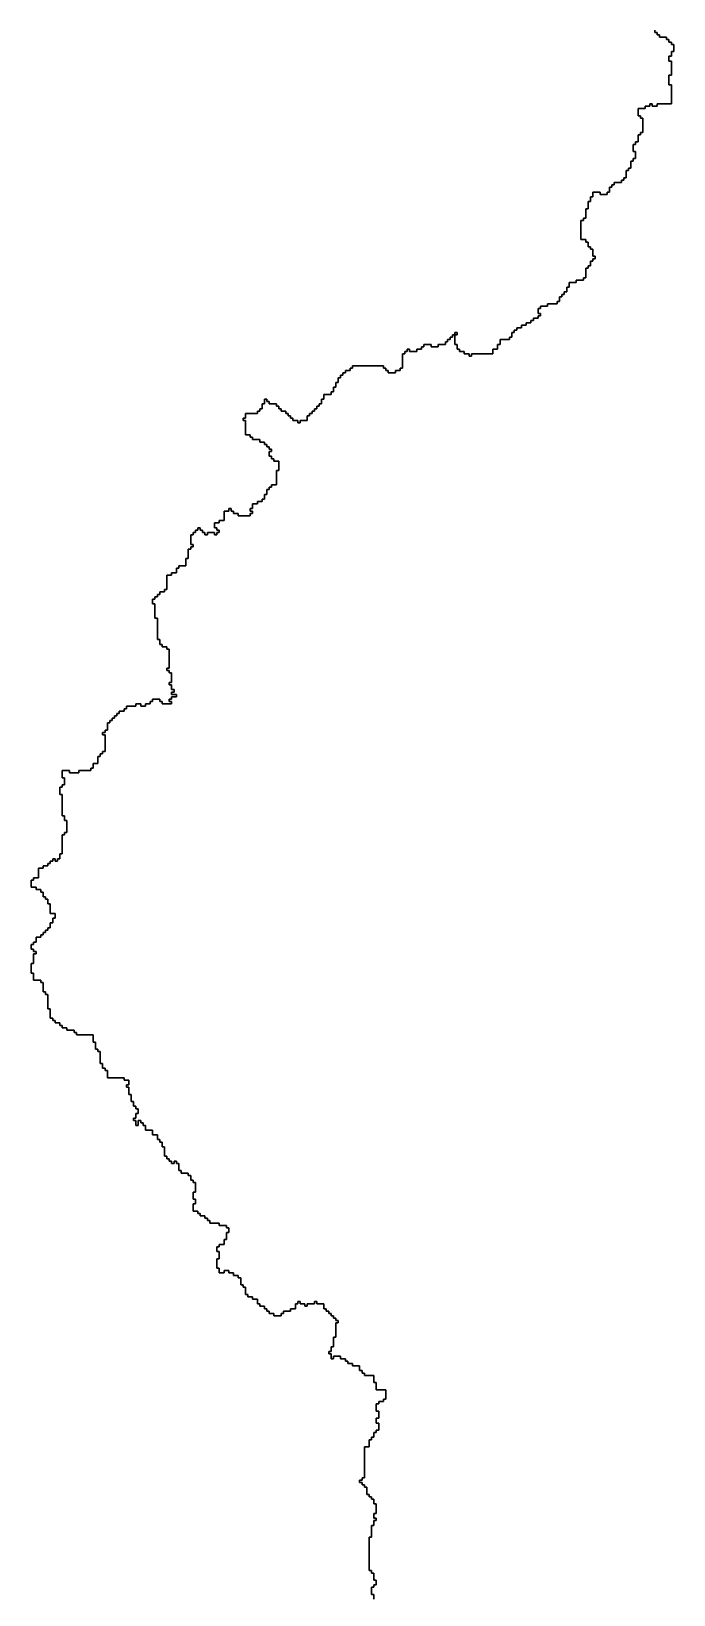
# Model space of a CAD drawing. Header units: inches. Extents: x -98695 to 376223, y 1122520 to 1501782.
# Drawn here: x 90396 to 98725, y 1400507 to 1420762 of the extents above; entities that cross this region are included whole.
import ezdxf

# ---------------------------------------------------------------- set-up
doc = ezdxf.new("R2010")
doc.units = ezdxf.units.IN
doc.header["$MEASUREMENT"] = 0
doc.layers.add('subs1', color=7, linetype='Continuous', true_color=0xc8dcf7)

msp = doc.modelspace()

# ---------------------------------------------------------------- linework, layer by layer
at = {"layer": 'subs1'}
for points in [[(98478, 1420778, 0), (98478, 1420747, 0), (98509, 1420747, 0), (98509, 1420716, 0), (98540, 1420716, 0), (98540, 1420685, 0), (98632, 1420685, 0), (98632, 1420654, 0), (98663, 1420654, 0), (98663, 1420623, 0), (98694, 1420623, 0), (98694, 1420593, 0), (98725, 1420593, 0), (98725, 1420500, 0), (98694, 1420500, 0), (98694, 1420438, 0), (98663, 1420438, 0), (98663, 1420377, 0), (98694, 1420377, 0), (98694, 1420192, 0), (98663, 1420192, 0), (98663, 1420068, 0), (98694, 1420068, 0), (98694, 1419821, 0), (98509, 1419821, 0), (98509, 1419791, 0), (98447, 1419791, 0), (98447, 1419821, 0), (98416, 1419821, 0), (98416, 1419791, 0), (98355, 1419791, 0), (98355, 1419760, 0), (98262, 1419760, 0), (98262, 1419667, 0), (98293, 1419667, 0), (98293, 1419636, 0), (98324, 1419636, 0), (98324, 1419451, 0), (98293, 1419451, 0), (98293, 1419420, 0), (98262, 1419420, 0), (98262, 1419328, 0), (98231, 1419328, 0), (98231, 1419297, 0), (98201, 1419297, 0), (98201, 1419205, 0), (98231, 1419205, 0), (98231, 1419112, 0), (98201, 1419112, 0), (98201, 1419081, 0), (98170, 1419081, 0), (98170, 1418989, 0), (98139, 1418989, 0), (98139, 1418958, 0), (98108, 1418958, 0), (98108, 1418865, 0), (98077, 1418865, 0), (98077, 1418834, 0), (98046, 1418834, 0), (98046, 1418804, 0), (97954, 1418804, 0), (97954, 1418773, 0), (97923, 1418773, 0), (97923, 1418742, 0), (97892, 1418742, 0), (97892, 1418680, 0), (97861, 1418680, 0), (97861, 1418649, 0), (97769, 1418649, 0), (97769, 1418680, 0), (97676, 1418680, 0), (97676, 1418618, 0), (97645, 1418618, 0), (97645, 1418557, 0), (97614, 1418557, 0), (97614, 1418464, 0), (97584, 1418464, 0), (97584, 1418341, 0), (97553, 1418341, 0), (97553, 1418310, 0), (97522, 1418310, 0), (97522, 1418063, 0), (97584, 1418063, 0), (97584, 1418032, 0), (97614, 1418032, 0), (97614, 1417971, 0), (97645, 1417971, 0), (97645, 1417940, 0), (97676, 1417940, 0), (97676, 1417847, 0), (97707, 1417847, 0), (97707, 1417816, 0), (97676, 1417816, 0), (97676, 1417786, 0), (97645, 1417786, 0), (97645, 1417724, 0), (97614, 1417724, 0), (97614, 1417693, 0), (97584, 1417693, 0), (97584, 1417570, 0), (97553, 1417570, 0), (97553, 1417539, 0), (97460, 1417539, 0), (97460, 1417508, 0), (97368, 1417508, 0), (97368, 1417446, 0), (97337, 1417446, 0), (97337, 1417385, 0), (97306, 1417385, 0), (97306, 1417354, 0), (97275, 1417354, 0), (97275, 1417323, 0), (97244, 1417323, 0), (97244, 1417261, 0), (97213, 1417261, 0), (97213, 1417230, 0), (97090, 1417230, 0), (97090, 1417199, 0), (96998, 1417199, 0), (96998, 1417169, 0), (96967, 1417169, 0), (96967, 1417107, 0), (96998, 1417107, 0), (96998, 1417076, 0), (96967, 1417076, 0), (96967, 1417045, 0), (96905, 1417045, 0), (96905, 1417014, 0), (96874, 1417014, 0), (96874, 1416984, 0), (96812, 1416984, 0), (96812, 1416953, 0), (96751, 1416953, 0), (96751, 1416922, 0), (96689, 1416922, 0), (96689, 1416891, 0), (96658, 1416891, 0), (96658, 1416860, 0), (96627, 1416860, 0), (96627, 1416798, 0), (96597, 1416798, 0), (96597, 1416768, 0), (96473, 1416768, 0), (96473, 1416706, 0), (96442, 1416706, 0), (96442, 1416644, 0), (96381, 1416644, 0), (96381, 1416583, 0), (96103, 1416583, 0), (96103, 1416552, 0), (96072, 1416552, 0), (96072, 1416583, 0), (96010, 1416583, 0), (96010, 1416613, 0), (95949, 1416613, 0), (95949, 1416644, 0), (95918, 1416644, 0), (95918, 1416706, 0), (95887, 1416706, 0), (95887, 1416829, 0), (95918, 1416829, 0), (95918, 1416860, 0), (95887, 1416860, 0), (95887, 1416829, 0), (95856, 1416829, 0), (95856, 1416798, 0), (95825, 1416798, 0), (95825, 1416768, 0), (95794, 1416768, 0), (95794, 1416737, 0), (95764, 1416737, 0), (95764, 1416706, 0), (95671, 1416706, 0), (95671, 1416675, 0), (95579, 1416675, 0), (95579, 1416706, 0), (95486, 1416706, 0), (95486, 1416675, 0), (95455, 1416675, 0), (95455, 1416644, 0), (95393, 1416644, 0), (95393, 1416613, 0), (95301, 1416613, 0), (95301, 1416644, 0), (95270, 1416644, 0), (95270, 1416613, 0), (95239, 1416613, 0), (95239, 1416583, 0), (95208, 1416583, 0), (95208, 1416397, 0), (95178, 1416397, 0), (95178, 1416367, 0), (95116, 1416367, 0), (95116, 1416336, 0), (95023, 1416336, 0), (95023, 1416367, 0), (94992, 1416367, 0), (94992, 1416397, 0), (94962, 1416397, 0), (94962, 1416428, 0), (94561, 1416428, 0), (94561, 1416397, 0), (94530, 1416397, 0), (94530, 1416367, 0), (94468, 1416367, 0), (94468, 1416336, 0), (94437, 1416336, 0), (94437, 1416305, 0), (94406, 1416305, 0), (94406, 1416274, 0), (94376, 1416274, 0), (94376, 1416212, 0), (94345, 1416212, 0), (94345, 1416151, 0), (94314, 1416151, 0), (94314, 1416089, 0), (94283, 1416089, 0), (94283, 1416058, 0), (94190, 1416058, 0), (94190, 1415996, 0), (94160, 1415996, 0), (94160, 1415935, 0), (94129, 1415935, 0), (94129, 1415904, 0), (94098, 1415904, 0), (94098, 1415873, 0), (94067, 1415873, 0), (94067, 1415842, 0), (94036, 1415842, 0), (94036, 1415811, 0), (94005, 1415811, 0), (94005, 1415781, 0), (93975, 1415781, 0), (93975, 1415719, 0), (93882, 1415719, 0), (93882, 1415688, 0), (93851, 1415688, 0), (93851, 1415719, 0), (93789, 1415719, 0), (93789, 1415750, 0), (93759, 1415750, 0), (93759, 1415781, 0), (93728, 1415781, 0), (93728, 1415811, 0), (93697, 1415811, 0), (93697, 1415842, 0), (93635, 1415842, 0), (93635, 1415873, 0), (93604, 1415873, 0), (93604, 1415904, 0), (93574, 1415904, 0), (93574, 1415935, 0), (93481, 1415935, 0), (93481, 1415966, 0), (93450, 1415966, 0), (93450, 1415996, 0), (93419, 1415996, 0), (93419, 1415935, 0), (93388, 1415935, 0), (93388, 1415873, 0), (93358, 1415873, 0), (93358, 1415842, 0), (93327, 1415842, 0), (93327, 1415811, 0), (93173, 1415811, 0), (93173, 1415750, 0), (93142, 1415750, 0), (93142, 1415719, 0), (93173, 1415719, 0), (93173, 1415534, 0), (93234, 1415534, 0), (93234, 1415503, 0), (93265, 1415503, 0), (93265, 1415472, 0), (93358, 1415472, 0), (93358, 1415441, 0), (93419, 1415441, 0), (93419, 1415410, 0), (93450, 1415410, 0), (93450, 1415380, 0), (93481, 1415380, 0), (93481, 1415349, 0), (93512, 1415349, 0), (93512, 1415318, 0), (93481, 1415318, 0), (93481, 1415256, 0), (93512, 1415256, 0), (93512, 1415225, 0), (93543, 1415225, 0), (93543, 1415194, 0), (93604, 1415194, 0), (93604, 1415071, 0), (93574, 1415071, 0), (93574, 1414886, 0), (93512, 1414886, 0), (93512, 1414855, 0), (93481, 1414855, 0), (93481, 1414824, 0), (93450, 1414824, 0), (93450, 1414763, 0), (93419, 1414763, 0), (93419, 1414701, 0), (93388, 1414701, 0), (93388, 1414670, 0), (93327, 1414670, 0), (93327, 1414639, 0), (93265, 1414639, 0), (93265, 1414578, 0), (93234, 1414578, 0), (93234, 1414547, 0), (93265, 1414547, 0), (93265, 1414516, 0), (93234, 1414516, 0), (93234, 1414485, 0), (93080, 1414485, 0), (93080, 1414516, 0), (93018, 1414516, 0), (93018, 1414547, 0), (92987, 1414547, 0), (92987, 1414578, 0), (92957, 1414578, 0), (92957, 1414547, 0), (92895, 1414547, 0), (92895, 1414423, 0), (92833, 1414423, 0), (92833, 1414392, 0), (92771, 1414392, 0), (92771, 1414331, 0), (92802, 1414331, 0), (92802, 1414300, 0), (92833, 1414300, 0), (92833, 1414269, 0), (92802, 1414269, 0), (92802, 1414238, 0), (92771, 1414238, 0), (92771, 1414269, 0), (92679, 1414269, 0), (92679, 1414238, 0), (92648, 1414238, 0), (92648, 1414269, 0), (92617, 1414269, 0), (92617, 1414300, 0), (92586, 1414300, 0), (92586, 1414331, 0), (92556, 1414331, 0), (92556, 1414300, 0), (92525, 1414300, 0), (92525, 1414269, 0), (92494, 1414269, 0), (92494, 1414238, 0), (92463, 1414238, 0), (92463, 1414115, 0), (92494, 1414115, 0), (92494, 1414084, 0), (92463, 1414084, 0), (92463, 1414053, 0), (92432, 1414053, 0), (92432, 1413930, 0), (92401, 1413930, 0), (92401, 1413837, 0), (92309, 1413837, 0), (92309, 1413806, 0), (92278, 1413806, 0), (92278, 1413745, 0), (92216, 1413745, 0), (92216, 1413714, 0), (92155, 1413714, 0), (92155, 1413529, 0), (92124, 1413529, 0), (92124, 1413498, 0), (92062, 1413498, 0), (92062, 1413467, 0), (92031, 1413467, 0), (92031, 1413436, 0), (92000, 1413436, 0), (92000, 1413405, 0), (91969, 1413405, 0), (91969, 1413344, 0), (92000, 1413344, 0), (92000, 1413159, 0), (92031, 1413159, 0), (92031, 1412881, 0), (92062, 1412881, 0), (92062, 1412819, 0), (92093, 1412819, 0), (92093, 1412788, 0), (92155, 1412788, 0), (92155, 1412758, 0), (92185, 1412758, 0), (92185, 1412511, 0), (92155, 1412511, 0), (92155, 1412480, 0), (92185, 1412480, 0), (92185, 1412449, 0), (92216, 1412449, 0), (92216, 1412326, 0), (92185, 1412326, 0), (92185, 1412295, 0), (92216, 1412295, 0), (92216, 1412233, 0), (92247, 1412233, 0), (92247, 1412202, 0), (92216, 1412202, 0), (92216, 1412171, 0), (92278, 1412171, 0), (92278, 1412141, 0), (92216, 1412141, 0), (92216, 1412110, 0), (92185, 1412110, 0), (92185, 1412079, 0), (92216, 1412079, 0), (92216, 1412048, 0), (92093, 1412048, 0), (92093, 1412079, 0), (92062, 1412079, 0), (92062, 1412110, 0), (91969, 1412110, 0), (91969, 1412079, 0), (91939, 1412079, 0), (91939, 1412048, 0), (91877, 1412048, 0), (91877, 1412017, 0), (91815, 1412017, 0), (91815, 1412048, 0), (91754, 1412048, 0), (91754, 1412017, 0), (91630, 1412017, 0), (91630, 1411986, 0), (91599, 1411986, 0), (91599, 1411956, 0), (91538, 1411956, 0), (91538, 1411925, 0), (91507, 1411925, 0), (91507, 1411894, 0), (91476, 1411894, 0), (91476, 1411863, 0), (91445, 1411863, 0), (91445, 1411832, 0), (91414, 1411832, 0), (91414, 1411801, 0), (91383, 1411801, 0), (91383, 1411709, 0), (91353, 1411709, 0), (91353, 1411678, 0), (91322, 1411678, 0), (91322, 1411647, 0), (91353, 1411647, 0), (91353, 1411431, 0), (91322, 1411431, 0), (91322, 1411400, 0), (91291, 1411400, 0), (91291, 1411369, 0), (91260, 1411369, 0), (91260, 1411277, 0), (91198, 1411277, 0), (91198, 1411215, 0), (91167, 1411215, 0), (91167, 1411184, 0), (91013, 1411184, 0), (91013, 1411154, 0), (90890, 1411154, 0), (90890, 1411184, 0), (90797, 1411184, 0), (90797, 1411092, 0), (90828, 1411092, 0), (90828, 1410999, 0), (90797, 1410999, 0), (90797, 1410968, 0), (90766, 1410968, 0), (90766, 1410876, 0), (90797, 1410876, 0), (90797, 1410598, 0), (90828, 1410598, 0), (90828, 1410537, 0), (90859, 1410537, 0), (90859, 1410382, 0), (90828, 1410382, 0), (90828, 1410351, 0), (90797, 1410351, 0), (90797, 1410105, 0), (90766, 1410105, 0), (90766, 1410043, 0), (90736, 1410043, 0), (90736, 1410012, 0), (90705, 1410012, 0), (90705, 1410043, 0), (90674, 1410043, 0), (90674, 1410012, 0), (90643, 1410012, 0), (90643, 1409981, 0), (90612, 1409981, 0), (90612, 1409950, 0), (90551, 1409950, 0), (90551, 1409920, 0), (90489, 1409920, 0), (90489, 1409796, 0), (90427, 1409796, 0), (90427, 1409765, 0), (90396, 1409765, 0), (90396, 1409673, 0), (90458, 1409673, 0), (90458, 1409642, 0), (90520, 1409642, 0), (90520, 1409611, 0), (90551, 1409611, 0), (90551, 1409549, 0), (90581, 1409549, 0), (90581, 1409519, 0), (90612, 1409519, 0), (90612, 1409457, 0), (90643, 1409457, 0), (90643, 1409334, 0), (90705, 1409334, 0), (90705, 1409272, 0), (90674, 1409272, 0), (90674, 1409210, 0), (90643, 1409210, 0), (90643, 1409148, 0), (90612, 1409148, 0), (90612, 1409118, 0), (90581, 1409118, 0), (90581, 1409087, 0), (90551, 1409087, 0), (90551, 1409056, 0), (90520, 1409056, 0), (90520, 1409025, 0), (90458, 1409025, 0), (90458, 1408963, 0), (90427, 1408963, 0), (90427, 1408933, 0), (90396, 1408933, 0), (90396, 1408871, 0), (90427, 1408871, 0), (90427, 1408840, 0), (90458, 1408840, 0), (90458, 1408809, 0), (90427, 1408809, 0), (90427, 1408686, 0), (90396, 1408686, 0), (90396, 1408562, 0), (90427, 1408562, 0), (90427, 1408470, 0), (90520, 1408470, 0), (90520, 1408439, 0), (90551, 1408439, 0), (90551, 1408316, 0), (90581, 1408316, 0), (90581, 1408285, 0), (90612, 1408285, 0), (90612, 1408100, 0), (90643, 1408100, 0), (90643, 1407976, 0), (90674, 1407976, 0), (90674, 1407945, 0), (90705, 1407945, 0), (90705, 1407915, 0), (90766, 1407915, 0), (90766, 1407884, 0), (90797, 1407884, 0), (90797, 1407853, 0), (90859, 1407853, 0), (90859, 1407822, 0), (90952, 1407822, 0), (90952, 1407791, 0), (90982, 1407791, 0), (90982, 1407760, 0), (91198, 1407760, 0), (91198, 1407668, 0), (91229, 1407668, 0), (91229, 1407575, 0), (91260, 1407575, 0), (91260, 1407544, 0), (91291, 1407544, 0), (91291, 1407390, 0), (91322, 1407390, 0), (91322, 1407329, 0), (91353, 1407329, 0), (91353, 1407298, 0), (91383, 1407298, 0), (91383, 1407205, 0), (91599, 1407205, 0), (91599, 1407174, 0), (91661, 1407174, 0), (91661, 1407113, 0), (91630, 1407113, 0), (91630, 1407082, 0), (91661, 1407082, 0), (91661, 1406989, 0), (91692, 1406989, 0), (91692, 1406897, 0), (91723, 1406897, 0), (91723, 1406835, 0), (91754, 1406835, 0), (91754, 1406804, 0), (91784, 1406804, 0), (91784, 1406742, 0), (91754, 1406742, 0), (91754, 1406681, 0), (91723, 1406681, 0), (91723, 1406650, 0), (91754, 1406650, 0), (91754, 1406588, 0), (91784, 1406588, 0), (91784, 1406650, 0), (91815, 1406650, 0), (91815, 1406619, 0), (91846, 1406619, 0), (91846, 1406588, 0), (91877, 1406588, 0), (91877, 1406526, 0), (91969, 1406526, 0), (91969, 1406465, 0), (92031, 1406465, 0), (92031, 1406403, 0), (92062, 1406403, 0), (92062, 1406372, 0), (92093, 1406372, 0), (92093, 1406311, 0), (92124, 1406311, 0), (92124, 1406187, 0), (92155, 1406187, 0), (92155, 1406156, 0), (92185, 1406156, 0), (92185, 1406125, 0), (92216, 1406125, 0), (92216, 1406095, 0), (92247, 1406095, 0), (92247, 1406125, 0), (92278, 1406125, 0), (92278, 1406095, 0), (92309, 1406095, 0), (92309, 1406002, 0), (92340, 1406002, 0), (92340, 1405971, 0), (92432, 1405971, 0), (92432, 1405940, 0), (92463, 1405940, 0), (92463, 1405879, 0), (92494, 1405879, 0), (92494, 1405848, 0), (92525, 1405848, 0), (92525, 1405724, 0), (92494, 1405724, 0), (92494, 1405632, 0), (92525, 1405632, 0), (92525, 1405570, 0), (92494, 1405570, 0), (92494, 1405478, 0), (92556, 1405478, 0), (92556, 1405447, 0), (92586, 1405447, 0), (92586, 1405416, 0), (92648, 1405416, 0), (92648, 1405385, 0), (92679, 1405385, 0), (92679, 1405354, 0), (92710, 1405354, 0), (92710, 1405323, 0), (92833, 1405323, 0), (92833, 1405293, 0), (92926, 1405293, 0), (92926, 1405262, 0), (92957, 1405262, 0), (92957, 1405200, 0), (92926, 1405200, 0), (92926, 1405108, 0), (92895, 1405108, 0), (92895, 1405046, 0), (92833, 1405046, 0), (92833, 1405015, 0), (92802, 1405015, 0), (92802, 1404953, 0), (92833, 1404953, 0), (92833, 1404861, 0), (92802, 1404861, 0), (92802, 1404737, 0), (92833, 1404737, 0), (92833, 1404676, 0), (92895, 1404676, 0), (92895, 1404707, 0), (92957, 1404707, 0), (92957, 1404676, 0), (93018, 1404676, 0), (93018, 1404645, 0), (93080, 1404645, 0), (93080, 1404614, 0), (93111, 1404614, 0), (93111, 1404521, 0), (93142, 1404521, 0), (93142, 1404491, 0), (93173, 1404491, 0), (93173, 1404398, 0), (93203, 1404398, 0), (93203, 1404367, 0), (93265, 1404367, 0), (93265, 1404336, 0), (93327, 1404336, 0), (93327, 1404275, 0), (93358, 1404275, 0), (93358, 1404244, 0), (93419, 1404244, 0), (93419, 1404213, 0), (93450, 1404213, 0), (93450, 1404182, 0), (93481, 1404182, 0), (93481, 1404151, 0), (93543, 1404151, 0), (93543, 1404120, 0), (93635, 1404120, 0), (93635, 1404151, 0), (93666, 1404151, 0), (93666, 1404182, 0), (93759, 1404182, 0), (93759, 1404213, 0), (93820, 1404213, 0), (93820, 1404275, 0), (93851, 1404275, 0), (93851, 1404306, 0), (93882, 1404306, 0), (93882, 1404275, 0), (93944, 1404275, 0), (93944, 1404244, 0), (93975, 1404244, 0), (93975, 1404275, 0), (94067, 1404275, 0), (94067, 1404306, 0), (94098, 1404306, 0), (94098, 1404275, 0), (94190, 1404275, 0), (94190, 1404213, 0), (94221, 1404213, 0), (94221, 1404182, 0), (94252, 1404182, 0), (94252, 1404151, 0), (94283, 1404151, 0), (94283, 1404120, 0), (94314, 1404120, 0), (94314, 1404090, 0), (94345, 1404090, 0), (94345, 1404059, 0), (94376, 1404059, 0), (94376, 1404028, 0), (94345, 1404028, 0), (94345, 1403843, 0), (94314, 1403843, 0), (94314, 1403719, 0), (94283, 1403719, 0), (94283, 1403658, 0), (94252, 1403658, 0), (94252, 1403627, 0), (94283, 1403627, 0), (94283, 1403565, 0), (94314, 1403565, 0), (94314, 1403596, 0), (94406, 1403596, 0), (94406, 1403565, 0), (94468, 1403565, 0), (94468, 1403534, 0), (94499, 1403534, 0), (94499, 1403503, 0), (94561, 1403503, 0), (94561, 1403473, 0), (94653, 1403473, 0), (94653, 1403411, 0), (94684, 1403411, 0), (94684, 1403380, 0), (94715, 1403380, 0), (94715, 1403349, 0), (94838, 1403349, 0), (94838, 1403257, 0), (94869, 1403257, 0), (94869, 1403164, 0), (94992, 1403164, 0), (94992, 1403041, 0), (94962, 1403041, 0), (94962, 1403010, 0), (94900, 1403010, 0), (94900, 1402979, 0), (94869, 1402979, 0), (94869, 1402887, 0), (94900, 1402887, 0), (94900, 1402794, 0), (94869, 1402794, 0), (94869, 1402732, 0), (94900, 1402732, 0), (94900, 1402640, 0), (94869, 1402640, 0), (94869, 1402609, 0), (94838, 1402609, 0), (94838, 1402547, 0), (94807, 1402547, 0), (94807, 1402516, 0), (94777, 1402516, 0), (94777, 1402424, 0), (94715, 1402424, 0), (94715, 1402023, 0), (94684, 1402023, 0), (94684, 1401992, 0), (94653, 1401992, 0), (94653, 1401961, 0), (94684, 1401961, 0), (94684, 1401930, 0), (94715, 1401930, 0), (94715, 1401899, 0), (94746, 1401899, 0), (94746, 1401807, 0), (94777, 1401807, 0), (94777, 1401776, 0), (94807, 1401776, 0), (94807, 1401745, 0), (94838, 1401745, 0), (94838, 1401684, 0), (94869, 1401684, 0), (94869, 1401560, 0), (94838, 1401560, 0), (94838, 1401498, 0), (94869, 1401498, 0), (94869, 1401468, 0), (94838, 1401468, 0), (94838, 1401406, 0), (94807, 1401406, 0), (94807, 1401252, 0), (94777, 1401252, 0), (94777, 1400820, 0), (94807, 1400820, 0), (94807, 1400789, 0), (94838, 1400789, 0), (94838, 1400696, 0), (94869, 1400696, 0), (94869, 1400635, 0), (94838, 1400635, 0), (94838, 1400604, 0), (94807, 1400604, 0), (94807, 1400511, 0), (94838, 1400511, 0), (94838, 1400450, 0)], [(94838, 1400450, 0), (94838, 1400511, 0), (94807, 1400511, 0), (94807, 1400604, 0), (94838, 1400604, 0), (94838, 1400635, 0), (94869, 1400635, 0), (94869, 1400696, 0), (94838, 1400696, 0), (94838, 1400789, 0), (94807, 1400789, 0), (94807, 1400820, 0), (94777, 1400820, 0), (94777, 1401252, 0), (94807, 1401252, 0), (94807, 1401406, 0), (94838, 1401406, 0), (94838, 1401468, 0), (94869, 1401468, 0), (94869, 1401498, 0), (94838, 1401498, 0), (94838, 1401560, 0), (94869, 1401560, 0), (94869, 1401684, 0), (94838, 1401684, 0), (94838, 1401745, 0), (94807, 1401745, 0), (94807, 1401776, 0), (94777, 1401776, 0), (94777, 1401807, 0), (94746, 1401807, 0), (94746, 1401899, 0), (94715, 1401899, 0), (94715, 1401930, 0), (94684, 1401930, 0), (94684, 1401961, 0), (94653, 1401961, 0), (94653, 1401992, 0), (94684, 1401992, 0), (94684, 1402023, 0), (94715, 1402023, 0), (94715, 1402424, 0), (94777, 1402424, 0), (94777, 1402516, 0), (94807, 1402516, 0), (94807, 1402547, 0), (94838, 1402547, 0), (94838, 1402609, 0), (94869, 1402609, 0), (94869, 1402640, 0), (94900, 1402640, 0), (94900, 1402732, 0), (94869, 1402732, 0), (94869, 1402794, 0), (94900, 1402794, 0), (94900, 1402887, 0), (94869, 1402887, 0), (94869, 1402979, 0), (94900, 1402979, 0), (94900, 1403010, 0), (94962, 1403010, 0), (94962, 1403041, 0), (94992, 1403041, 0), (94992, 1403164, 0), (94869, 1403164, 0), (94869, 1403257, 0), (94838, 1403257, 0), (94838, 1403349, 0), (94715, 1403349, 0), (94715, 1403380, 0), (94684, 1403380, 0), (94684, 1403411, 0), (94653, 1403411, 0), (94653, 1403473, 0), (94561, 1403473, 0), (94561, 1403503, 0), (94499, 1403503, 0), (94499, 1403534, 0), (94468, 1403534, 0), (94468, 1403565, 0), (94406, 1403565, 0), (94406, 1403596, 0), (94314, 1403596, 0), (94314, 1403565, 0), (94283, 1403565, 0), (94283, 1403627, 0), (94252, 1403627, 0), (94252, 1403658, 0), (94283, 1403658, 0), (94283, 1403719, 0), (94314, 1403719, 0), (94314, 1403843, 0), (94345, 1403843, 0), (94345, 1404028, 0), (94376, 1404028, 0), (94376, 1404059, 0), (94345, 1404059, 0), (94345, 1404090, 0), (94314, 1404090, 0), (94314, 1404120, 0), (94283, 1404120, 0), (94283, 1404151, 0), (94252, 1404151, 0), (94252, 1404182, 0), (94221, 1404182, 0), (94221, 1404213, 0), (94190, 1404213, 0), (94190, 1404275, 0), (94098, 1404275, 0), (94098, 1404306, 0), (94067, 1404306, 0), (94067, 1404275, 0), (93975, 1404275, 0), (93975, 1404244, 0), (93944, 1404244, 0), (93944, 1404275, 0), (93882, 1404275, 0), (93882, 1404306, 0), (93851, 1404306, 0), (93851, 1404275, 0), (93820, 1404275, 0), (93820, 1404213, 0), (93759, 1404213, 0), (93759, 1404182, 0), (93666, 1404182, 0), (93666, 1404151, 0), (93635, 1404151, 0), (93635, 1404120, 0), (93543, 1404120, 0), (93543, 1404151, 0), (93481, 1404151, 0), (93481, 1404182, 0), (93450, 1404182, 0), (93450, 1404213, 0), (93419, 1404213, 0), (93419, 1404244, 0), (93358, 1404244, 0), (93358, 1404275, 0), (93327, 1404275, 0), (93327, 1404336, 0), (93265, 1404336, 0), (93265, 1404367, 0), (93203, 1404367, 0), (93203, 1404398, 0), (93173, 1404398, 0), (93173, 1404491, 0), (93142, 1404491, 0), (93142, 1404521, 0), (93111, 1404521, 0), (93111, 1404614, 0), (93080, 1404614, 0), (93080, 1404645, 0), (93018, 1404645, 0), (93018, 1404676, 0), (92957, 1404676, 0), (92957, 1404707, 0), (92895, 1404707, 0), (92895, 1404676, 0), (92833, 1404676, 0), (92833, 1404737, 0), (92802, 1404737, 0), (92802, 1404861, 0), (92833, 1404861, 0), (92833, 1404953, 0), (92802, 1404953, 0), (92802, 1405015, 0), (92833, 1405015, 0), (92833, 1405046, 0), (92895, 1405046, 0), (92895, 1405108, 0), (92926, 1405108, 0), (92926, 1405200, 0), (92957, 1405200, 0), (92957, 1405262, 0), (92926, 1405262, 0), (92926, 1405293, 0), (92833, 1405293, 0), (92833, 1405323, 0), (92710, 1405323, 0), (92710, 1405354, 0), (92679, 1405354, 0), (92679, 1405385, 0), (92648, 1405385, 0), (92648, 1405416, 0), (92586, 1405416, 0), (92586, 1405447, 0), (92556, 1405447, 0), (92556, 1405478, 0), (92494, 1405478, 0), (92494, 1405570, 0), (92525, 1405570, 0), (92525, 1405632, 0), (92494, 1405632, 0), (92494, 1405724, 0), (92525, 1405724, 0), (92525, 1405848, 0), (92494, 1405848, 0), (92494, 1405879, 0), (92463, 1405879, 0), (92463, 1405940, 0), (92432, 1405940, 0), (92432, 1405971, 0), (92340, 1405971, 0), (92340, 1406002, 0), (92309, 1406002, 0), (92309, 1406095, 0), (92278, 1406095, 0), (92278, 1406125, 0), (92247, 1406125, 0), (92247, 1406095, 0), (92216, 1406095, 0), (92216, 1406125, 0), (92185, 1406125, 0), (92185, 1406156, 0), (92155, 1406156, 0), (92155, 1406187, 0), (92124, 1406187, 0), (92124, 1406311, 0), (92093, 1406311, 0), (92093, 1406372, 0), (92062, 1406372, 0), (92062, 1406403, 0), (92031, 1406403, 0), (92031, 1406465, 0), (91969, 1406465, 0), (91969, 1406526, 0), (91877, 1406526, 0), (91877, 1406588, 0), (91846, 1406588, 0), (91846, 1406619, 0), (91815, 1406619, 0), (91815, 1406650, 0), (91784, 1406650, 0), (91784, 1406588, 0), (91754, 1406588, 0), (91754, 1406650, 0), (91723, 1406650, 0), (91723, 1406681, 0), (91754, 1406681, 0), (91754, 1406742, 0), (91784, 1406742, 0), (91784, 1406804, 0), (91754, 1406804, 0), (91754, 1406835, 0), (91723, 1406835, 0), (91723, 1406897, 0), (91692, 1406897, 0), (91692, 1406989, 0), (91661, 1406989, 0), (91661, 1407082, 0), (91630, 1407082, 0), (91630, 1407113, 0), (91661, 1407113, 0), (91661, 1407174, 0), (91599, 1407174, 0), (91599, 1407205, 0), (91383, 1407205, 0), (91383, 1407298, 0), (91353, 1407298, 0), (91353, 1407329, 0), (91322, 1407329, 0), (91322, 1407390, 0), (91291, 1407390, 0), (91291, 1407544, 0), (91260, 1407544, 0), (91260, 1407575, 0), (91229, 1407575, 0), (91229, 1407668, 0), (91198, 1407668, 0), (91198, 1407760, 0), (90982, 1407760, 0), (90982, 1407791, 0), (90952, 1407791, 0), (90952, 1407822, 0), (90859, 1407822, 0), (90859, 1407853, 0), (90797, 1407853, 0), (90797, 1407884, 0), (90766, 1407884, 0), (90766, 1407915, 0), (90705, 1407915, 0), (90705, 1407945, 0), (90674, 1407945, 0), (90674, 1407976, 0), (90643, 1407976, 0), (90643, 1408100, 0), (90612, 1408100, 0), (90612, 1408285, 0), (90581, 1408285, 0), (90581, 1408316, 0), (90551, 1408316, 0), (90551, 1408439, 0), (90520, 1408439, 0), (90520, 1408470, 0), (90427, 1408470, 0), (90427, 1408562, 0), (90396, 1408562, 0), (90396, 1408686, 0), (90427, 1408686, 0), (90427, 1408809, 0), (90458, 1408809, 0), (90458, 1408840, 0), (90427, 1408840, 0), (90427, 1408871, 0), (90396, 1408871, 0), (90396, 1408933, 0), (90427, 1408933, 0), (90427, 1408963, 0), (90458, 1408963, 0), (90458, 1409025, 0), (90520, 1409025, 0), (90520, 1409056, 0), (90551, 1409056, 0), (90551, 1409087, 0), (90581, 1409087, 0), (90581, 1409118, 0), (90612, 1409118, 0), (90612, 1409148, 0), (90643, 1409148, 0), (90643, 1409210, 0), (90674, 1409210, 0), (90674, 1409272, 0), (90705, 1409272, 0), (90705, 1409334, 0), (90643, 1409334, 0), (90643, 1409457, 0), (90612, 1409457, 0), (90612, 1409519, 0), (90581, 1409519, 0), (90581, 1409549, 0), (90551, 1409549, 0), (90551, 1409611, 0), (90520, 1409611, 0), (90520, 1409642, 0), (90458, 1409642, 0), (90458, 1409673, 0), (90396, 1409673, 0), (90396, 1409765, 0), (90427, 1409765, 0), (90427, 1409796, 0), (90489, 1409796, 0), (90489, 1409920, 0), (90551, 1409920, 0), (90551, 1409950, 0), (90612, 1409950, 0), (90612, 1409981, 0), (90643, 1409981, 0), (90643, 1410012, 0), (90674, 1410012, 0), (90674, 1410043, 0), (90705, 1410043, 0), (90705, 1410012, 0), (90736, 1410012, 0), (90736, 1410043, 0), (90766, 1410043, 0), (90766, 1410105, 0), (90797, 1410105, 0), (90797, 1410351, 0), (90828, 1410351, 0), (90828, 1410382, 0), (90859, 1410382, 0), (90859, 1410537, 0), (90828, 1410537, 0), (90828, 1410598, 0), (90797, 1410598, 0), (90797, 1410876, 0), (90766, 1410876, 0), (90766, 1410968, 0), (90797, 1410968, 0), (90797, 1410999, 0), (90828, 1410999, 0), (90828, 1411092, 0), (90797, 1411092, 0), (90797, 1411184, 0), (90890, 1411184, 0), (90890, 1411154, 0), (91013, 1411154, 0), (91013, 1411184, 0), (91167, 1411184, 0), (91167, 1411215, 0), (91198, 1411215, 0), (91198, 1411277, 0), (91260, 1411277, 0), (91260, 1411369, 0), (91291, 1411369, 0), (91291, 1411400, 0), (91322, 1411400, 0), (91322, 1411431, 0), (91353, 1411431, 0), (91353, 1411647, 0), (91322, 1411647, 0), (91322, 1411678, 0), (91353, 1411678, 0), (91353, 1411709, 0), (91383, 1411709, 0), (91383, 1411801, 0), (91414, 1411801, 0), (91414, 1411832, 0), (91445, 1411832, 0), (91445, 1411863, 0), (91476, 1411863, 0), (91476, 1411894, 0), (91507, 1411894, 0), (91507, 1411925, 0), (91538, 1411925, 0), (91538, 1411956, 0), (91599, 1411956, 0), (91599, 1411986, 0), (91630, 1411986, 0), (91630, 1412017, 0), (91754, 1412017, 0), (91754, 1412048, 0), (91815, 1412048, 0), (91815, 1412017, 0), (91877, 1412017, 0), (91877, 1412048, 0), (91939, 1412048, 0), (91939, 1412079, 0), (91969, 1412079, 0), (91969, 1412110, 0), (92062, 1412110, 0), (92062, 1412079, 0), (92093, 1412079, 0), (92093, 1412048, 0), (92216, 1412048, 0), (92216, 1412079, 0), (92185, 1412079, 0), (92185, 1412110, 0), (92216, 1412110, 0), (92216, 1412141, 0), (92278, 1412141, 0), (92278, 1412171, 0), (92216, 1412171, 0), (92216, 1412202, 0), (92247, 1412202, 0), (92247, 1412233, 0), (92216, 1412233, 0), (92216, 1412295, 0), (92185, 1412295, 0), (92185, 1412326, 0), (92216, 1412326, 0), (92216, 1412449, 0), (92185, 1412449, 0), (92185, 1412480, 0), (92155, 1412480, 0), (92155, 1412511, 0), (92185, 1412511, 0), (92185, 1412758, 0), (92155, 1412758, 0), (92155, 1412788, 0), (92093, 1412788, 0), (92093, 1412819, 0), (92062, 1412819, 0), (92062, 1412881, 0), (92031, 1412881, 0), (92031, 1413159, 0), (92000, 1413159, 0), (92000, 1413344, 0), (91969, 1413344, 0), (91969, 1413405, 0), (92000, 1413405, 0), (92000, 1413436, 0), (92031, 1413436, 0), (92031, 1413467, 0), (92062, 1413467, 0), (92062, 1413498, 0), (92124, 1413498, 0), (92124, 1413529, 0), (92155, 1413529, 0), (92155, 1413714, 0), (92216, 1413714, 0), (92216, 1413745, 0), (92278, 1413745, 0), (92278, 1413806, 0), (92309, 1413806, 0), (92309, 1413837, 0), (92401, 1413837, 0), (92401, 1413930, 0), (92432, 1413930, 0), (92432, 1414053, 0), (92463, 1414053, 0), (92463, 1414084, 0), (92494, 1414084, 0), (92494, 1414115, 0), (92463, 1414115, 0), (92463, 1414238, 0), (92494, 1414238, 0), (92494, 1414269, 0), (92525, 1414269, 0), (92525, 1414300, 0), (92556, 1414300, 0), (92556, 1414331, 0), (92586, 1414331, 0), (92586, 1414300, 0), (92617, 1414300, 0), (92617, 1414269, 0), (92648, 1414269, 0), (92648, 1414238, 0), (92679, 1414238, 0), (92679, 1414269, 0), (92771, 1414269, 0), (92771, 1414238, 0), (92802, 1414238, 0), (92802, 1414269, 0), (92833, 1414269, 0), (92833, 1414300, 0), (92802, 1414300, 0), (92802, 1414331, 0), (92771, 1414331, 0), (92771, 1414392, 0), (92833, 1414392, 0), (92833, 1414423, 0), (92895, 1414423, 0), (92895, 1414547, 0), (92957, 1414547, 0), (92957, 1414578, 0), (92987, 1414578, 0), (92987, 1414547, 0), (93018, 1414547, 0), (93018, 1414516, 0), (93080, 1414516, 0), (93080, 1414485, 0), (93234, 1414485, 0), (93234, 1414516, 0), (93265, 1414516, 0), (93265, 1414547, 0), (93234, 1414547, 0), (93234, 1414578, 0), (93265, 1414578, 0), (93265, 1414639, 0), (93327, 1414639, 0), (93327, 1414670, 0), (93388, 1414670, 0), (93388, 1414701, 0), (93419, 1414701, 0), (93419, 1414763, 0), (93450, 1414763, 0), (93450, 1414824, 0), (93481, 1414824, 0), (93481, 1414855, 0), (93512, 1414855, 0), (93512, 1414886, 0), (93574, 1414886, 0), (93574, 1415071, 0), (93604, 1415071, 0), (93604, 1415194, 0), (93543, 1415194, 0), (93543, 1415225, 0), (93512, 1415225, 0), (93512, 1415256, 0), (93481, 1415256, 0), (93481, 1415318, 0), (93512, 1415318, 0), (93512, 1415349, 0), (93481, 1415349, 0), (93481, 1415380, 0), (93450, 1415380, 0), (93450, 1415410, 0), (93419, 1415410, 0), (93419, 1415441, 0), (93358, 1415441, 0), (93358, 1415472, 0), (93265, 1415472, 0), (93265, 1415503, 0), (93234, 1415503, 0), (93234, 1415534, 0), (93173, 1415534, 0), (93173, 1415719, 0), (93142, 1415719, 0), (93142, 1415750, 0), (93173, 1415750, 0), (93173, 1415811, 0), (93327, 1415811, 0), (93327, 1415842, 0), (93358, 1415842, 0), (93358, 1415873, 0), (93388, 1415873, 0), (93388, 1415935, 0), (93419, 1415935, 0), (93419, 1415996, 0), (93450, 1415996, 0), (93450, 1415966, 0), (93481, 1415966, 0), (93481, 1415935, 0), (93574, 1415935, 0), (93574, 1415904, 0), (93604, 1415904, 0), (93604, 1415873, 0), (93635, 1415873, 0), (93635, 1415842, 0), (93697, 1415842, 0), (93697, 1415811, 0), (93728, 1415811, 0), (93728, 1415781, 0), (93759, 1415781, 0), (93759, 1415750, 0), (93789, 1415750, 0), (93789, 1415719, 0), (93851, 1415719, 0), (93851, 1415688, 0), (93882, 1415688, 0), (93882, 1415719, 0), (93975, 1415719, 0), (93975, 1415781, 0), (94005, 1415781, 0), (94005, 1415811, 0), (94036, 1415811, 0), (94036, 1415842, 0), (94067, 1415842, 0), (94067, 1415873, 0), (94098, 1415873, 0), (94098, 1415904, 0), (94129, 1415904, 0), (94129, 1415935, 0), (94160, 1415935, 0), (94160, 1415996, 0), (94190, 1415996, 0), (94190, 1416058, 0), (94283, 1416058, 0), (94283, 1416089, 0), (94314, 1416089, 0), (94314, 1416151, 0), (94345, 1416151, 0), (94345, 1416212, 0), (94376, 1416212, 0), (94376, 1416274, 0), (94406, 1416274, 0), (94406, 1416305, 0), (94437, 1416305, 0), (94437, 1416336, 0), (94468, 1416336, 0), (94468, 1416367, 0), (94530, 1416367, 0), (94530, 1416397, 0), (94561, 1416397, 0), (94561, 1416428, 0), (94962, 1416428, 0), (94962, 1416397, 0), (94992, 1416397, 0), (94992, 1416367, 0), (95023, 1416367, 0), (95023, 1416336, 0), (95116, 1416336, 0), (95116, 1416367, 0), (95178, 1416367, 0), (95178, 1416397, 0), (95208, 1416397, 0), (95208, 1416583, 0), (95239, 1416583, 0), (95239, 1416613, 0), (95270, 1416613, 0), (95270, 1416644, 0), (95301, 1416644, 0), (95301, 1416613, 0), (95393, 1416613, 0), (95393, 1416644, 0), (95455, 1416644, 0), (95455, 1416675, 0), (95486, 1416675, 0), (95486, 1416706, 0), (95579, 1416706, 0), (95579, 1416675, 0), (95671, 1416675, 0), (95671, 1416706, 0), (95764, 1416706, 0), (95764, 1416737, 0), (95794, 1416737, 0), (95794, 1416768, 0), (95825, 1416768, 0), (95825, 1416798, 0), (95856, 1416798, 0), (95856, 1416829, 0), (95887, 1416829, 0), (95887, 1416706, 0), (95918, 1416706, 0), (95918, 1416644, 0), (95949, 1416644, 0), (95949, 1416613, 0), (96010, 1416613, 0), (96010, 1416583, 0), (96072, 1416583, 0), (96072, 1416552, 0), (96103, 1416552, 0), (96103, 1416583, 0), (96381, 1416583, 0), (96381, 1416644, 0), (96442, 1416644, 0), (96442, 1416706, 0), (96473, 1416706, 0), (96473, 1416768, 0), (96597, 1416768, 0), (96597, 1416798, 0), (96627, 1416798, 0), (96627, 1416860, 0), (96658, 1416860, 0), (96658, 1416891, 0), (96689, 1416891, 0), (96689, 1416922, 0), (96751, 1416922, 0), (96751, 1416953, 0), (96812, 1416953, 0), (96812, 1416984, 0), (96874, 1416984, 0), (96874, 1417014, 0), (96905, 1417014, 0), (96905, 1417045, 0), (96967, 1417045, 0), (96967, 1417076, 0), (96998, 1417076, 0), (96998, 1417107, 0), (96967, 1417107, 0), (96967, 1417169, 0), (96998, 1417169, 0), (96998, 1417199, 0), (97090, 1417199, 0), (97090, 1417230, 0), (97213, 1417230, 0), (97213, 1417261, 0), (97244, 1417261, 0), (97244, 1417323, 0), (97275, 1417323, 0), (97275, 1417354, 0), (97306, 1417354, 0), (97306, 1417385, 0), (97337, 1417385, 0), (97337, 1417446, 0), (97368, 1417446, 0), (97368, 1417508, 0), (97460, 1417508, 0), (97460, 1417539, 0), (97553, 1417539, 0), (97553, 1417570, 0), (97584, 1417570, 0), (97584, 1417693, 0), (97614, 1417693, 0), (97614, 1417724, 0), (97645, 1417724, 0), (97645, 1417786, 0), (97676, 1417786, 0), (97676, 1417816, 0), (97707, 1417816, 0), (97707, 1417847, 0), (97676, 1417847, 0), (97676, 1417940, 0), (97645, 1417940, 0), (97645, 1417971, 0), (97614, 1417971, 0), (97614, 1418032, 0), (97584, 1418032, 0), (97584, 1418063, 0), (97522, 1418063, 0), (97522, 1418310, 0), (97553, 1418310, 0), (97553, 1418341, 0), (97584, 1418341, 0), (97584, 1418464, 0), (97614, 1418464, 0), (97614, 1418557, 0), (97645, 1418557, 0), (97645, 1418618, 0), (97676, 1418618, 0), (97676, 1418680, 0), (97769, 1418680, 0), (97769, 1418649, 0), (97861, 1418649, 0), (97861, 1418680, 0), (97892, 1418680, 0), (97892, 1418742, 0), (97923, 1418742, 0), (97923, 1418773, 0), (97954, 1418773, 0), (97954, 1418804, 0), (98046, 1418804, 0), (98046, 1418834, 0), (98077, 1418834, 0), (98077, 1418865, 0), (98108, 1418865, 0), (98108, 1418958, 0), (98139, 1418958, 0), (98139, 1418989, 0), (98170, 1418989, 0), (98170, 1419081, 0), (98201, 1419081, 0), (98201, 1419112, 0), (98231, 1419112, 0), (98231, 1419205, 0), (98201, 1419205, 0), (98201, 1419297, 0), (98231, 1419297, 0), (98231, 1419328, 0), (98262, 1419328, 0), (98262, 1419420, 0), (98293, 1419420, 0), (98293, 1419451, 0), (98324, 1419451, 0), (98324, 1419636, 0), (98293, 1419636, 0), (98293, 1419667, 0), (98262, 1419667, 0), (98262, 1419760, 0), (98355, 1419760, 0), (98355, 1419791, 0), (98416, 1419791, 0), (98416, 1419821, 0), (98447, 1419821, 0), (98447, 1419791, 0), (98509, 1419791, 0), (98509, 1419821, 0), (98694, 1419821, 0), (98694, 1420068, 0), (98663, 1420068, 0), (98663, 1420192, 0), (98694, 1420192, 0), (98694, 1420377, 0), (98663, 1420377, 0), (98663, 1420438, 0), (98694, 1420438, 0), (98694, 1420500, 0), (98725, 1420500, 0), (98725, 1420593, 0), (98694, 1420593, 0), (98694, 1420623, 0), (98663, 1420623, 0), (98663, 1420654, 0), (98632, 1420654, 0), (98632, 1420685, 0), (98540, 1420685, 0), (98540, 1420716, 0), (98509, 1420716, 0), (98509, 1420747, 0), (98478, 1420747, 0), (98478, 1420778, 0)]]:
    msp.add_polyline3d(points, dxfattribs=at)
msp.add_polyline3d([(95887, 1416829, 0), (95887, 1416860, 0), (95918, 1416860, 0), (95918, 1416829, 0)], close=True, dxfattribs=at)

doc.saveas('drawing.dxf')
